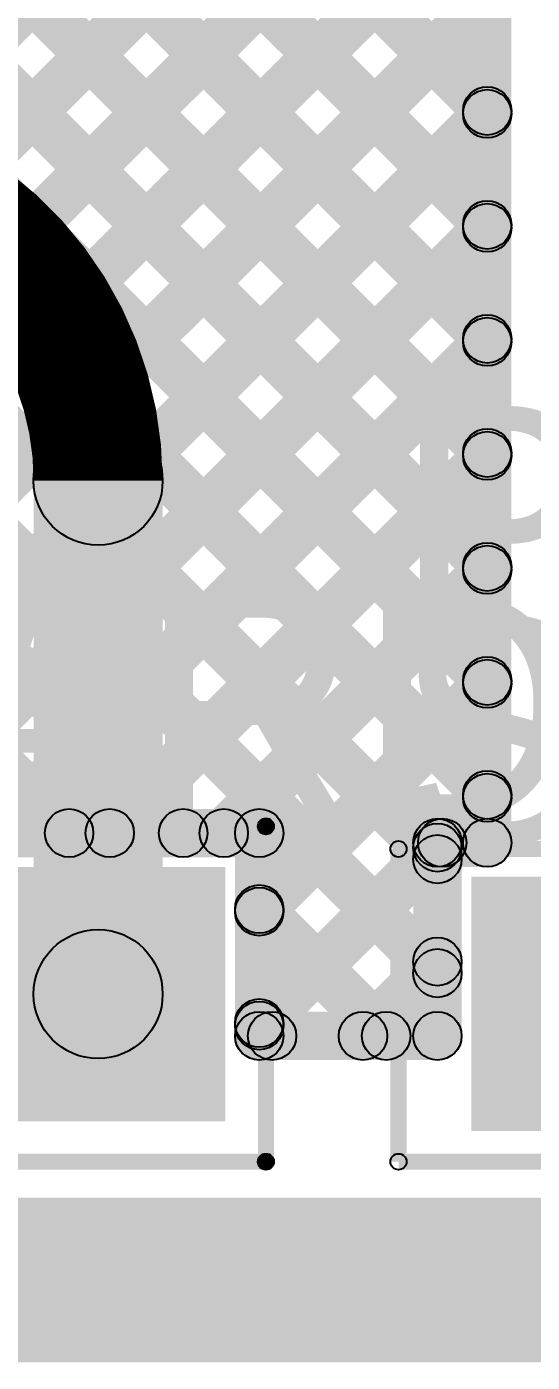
# Model space of a CAD drawing. Header units: millimetres. Extents: x 0 to 210, y 0 to 213.
# Drawn here: x 0.6855 to 0.8422, y -0.1094 to 0.3048 of the extents above; entities that cross this region are included whole.
import ezdxf

# ---------------------------------------------------------------- set-up
doc = ezdxf.new("R2010")
doc.units = ezdxf.units.MM
doc.header["$MEASUREMENT"] = 0
for name, color, linetype in [('BottomLayer', 5, 'Continuous'), ('BottomSolder', 6, 'Continuous'), ('PadHoleLayer', 156, 'Continuous'), ('TopLayer', 1, 'Continuous'), ('TopOverlay', 2, 'Continuous'), ('TopSolder', 216, 'Continuous')]:
    doc.layers.add(name, color=color, linetype=linetype)

# ---------------------------------------------------------------- blocks, each defined once
blk = doc.blocks.new('HDR_F_1X2_1')
at = {"layer": 'BottomLayer'}
blk.add_hatch(color=5, dxfattribs=at).paths.add_polyline_path([(-0.08543, 0.03543), (-0.01457, 0.03543), (-0.01457, -0.03543), (-0.08543, -0.03543)])
h = blk.add_hatch(color=5, dxfattribs=at)
edge = h.paths.add_edge_path()
edge.add_arc((0.05, 0), 0.03543, 0, 360)
at = {"layer": 'BottomSolder'}
blk.add_hatch(color=6, dxfattribs=at).paths.add_polyline_path([(-0.08943, 0.03943), (-0.01057, 0.03943), (-0.01057, -0.03943), (-0.08943, -0.03943)])
h = blk.add_hatch(color=6, dxfattribs=at)
edge = h.paths.add_edge_path()
edge.add_arc((0.05, 0), 0.03943, 0, 360)
at = {"layer": 'PadHoleLayer'}
h = blk.add_hatch(color=156, dxfattribs=at)
edge = h.paths.add_edge_path()
edge.add_arc((-0.05, 0), 0.01772, 0, 360)
h = blk.add_hatch(color=156, dxfattribs=at)
edge = h.paths.add_edge_path()
edge.add_arc((0.05, 0), 0.01772, 0, 360)
at = {"layer": 'TopLayer'}
blk.add_hatch(color=1, dxfattribs=at).paths.add_polyline_path([(-0.08543, 0.03543), (-0.01457, 0.03543), (-0.01457, -0.03543), (-0.08543, -0.03543)])
h = blk.add_hatch(color=1, dxfattribs=at)
edge = h.paths.add_edge_path()
edge.add_arc((0.05, 0), 0.03543, 0, 360)
at = {"layer": 'TopOverlay'}
h = blk.add_hatch(color=2, dxfattribs=at)
edge = h.paths.add_edge_path()
edge.add_arc((-0.102, 0.052), 0.0025, 0, 360)
h = blk.add_hatch(color=2, dxfattribs=at)
edge = h.paths.add_edge_path()
edge.add_arc((-0.102, 0.052), 0.0025, 0, 360)
for points in [[(0.102, 0.0545), (0.102, 0.0495), (-0.102, 0.0495), (-0.102, 0.0545)], [(-0.1045, 0.052), (-0.0995, 0.052), (-0.0995, -0.052), (-0.1045, -0.052)], [(0.0995, 0.052), (0.1045, 0.052), (0.1045, -0.052), (0.0995, -0.052)], [(0.102, -0.0495), (0.102, -0.0545), (-0.102, -0.0545), (-0.102, -0.0495)]]:
    blk.add_hatch(color=2, dxfattribs=at).paths.add_polyline_path(points)
h = blk.add_hatch(color=2, dxfattribs=at)
edge = h.paths.add_edge_path()
edge.add_arc((0.102, 0.052), 0.0025, 0, 360)
h = blk.add_hatch(color=2, dxfattribs=at)
edge = h.paths.add_edge_path()
edge.add_arc((0.102, 0.052), 0.0025, 0, 360)
h = blk.add_hatch(color=2, dxfattribs=at)
edge = h.paths.add_edge_path()
edge.add_arc((-0.102, -0.052), 0.0025, 0, 360)
h = blk.add_hatch(color=2, dxfattribs=at)
edge = h.paths.add_edge_path()
edge.add_arc((-0.102, -0.052), 0.0025, 0, 360)
h = blk.add_hatch(color=2, dxfattribs=at)
edge = h.paths.add_edge_path()
edge.add_arc((0.102, -0.052), 0.0025, 0, 360)
h = blk.add_hatch(color=2, dxfattribs=at)
edge = h.paths.add_edge_path()
edge.add_arc((0.102, -0.052), 0.0025, 0, 360)
at = {"layer": 'TopSolder'}
blk.add_hatch(color=216, dxfattribs=at).paths.add_polyline_path([(-0.08943, 0.03943), (-0.01057, 0.03943), (-0.01057, -0.03943), (-0.08943, -0.03943)])
h = blk.add_hatch(color=216, dxfattribs=at)
edge = h.paths.add_edge_path()
edge.add_arc((0.05, 0), 0.03943, 0, 360)
at = {"layer": 'TopOverlay'}
for centre in [(-0.102, 0.052), (-0.102, 0.052), (0.102, 0.052), (0.102, 0.052), (-0.102, -0.052), (-0.102, -0.052), (0.102, -0.052), (0.102, -0.052)]:
    blk.add_circle(centre, 0.0025, dxfattribs=at)
blk = doc.blocks.new('HDR_F_1X3_13')
at = {"layer": 'BottomLayer'}
blk.add_hatch(color=5, dxfattribs=at).paths.add_polyline_path([(-0.03543, 0.03543), (0.03543, 0.03543), (0.03543, -0.03543), (-0.03543, -0.03543)])
at = {"layer": 'BottomSolder'}
blk.add_hatch(color=6, dxfattribs=at).paths.add_polyline_path([(-0.03943, 0.03943), (0.03943, 0.03943), (0.03943, -0.03943), (-0.03943, -0.03943)])
at = {"layer": 'TopLayer'}
blk.add_hatch(color=1, dxfattribs=at).paths.add_polyline_path([(-0.03543, 0.03543), (0.03543, 0.03543), (0.03543, -0.03543), (-0.03543, -0.03543)])
at = {"layer": 'TopOverlay'}
h = blk.add_hatch(color=2, dxfattribs=at)
edge = h.paths.add_edge_path()
edge.add_arc((-0.062, 0.048), 0.0025, 0, 360)
h = blk.add_hatch(color=2, dxfattribs=at)
edge = h.paths.add_edge_path()
edge.add_arc((-0.062, 0.048), 0.0025, 0, 360)
for points in [[(-0.062, 0.0455), (-0.062, 0.0505), (0.258, 0.0505), (0.258, 0.0455)], [(-0.0595, -0.049), (-0.0645, -0.049), (-0.0645, 0.048), (-0.0595, 0.048)], [(-0.062, -0.0515), (-0.062, -0.0465), (0.258, -0.0465), (0.258, -0.0515)]]:
    blk.add_hatch(color=2, dxfattribs=at).paths.add_polyline_path(points)
h = blk.add_hatch(color=2, dxfattribs=at)
edge = h.paths.add_edge_path()
edge.add_arc((-0.062, -0.049), 0.0025, 0, 360)
h = blk.add_hatch(color=2, dxfattribs=at)
edge = h.paths.add_edge_path()
edge.add_arc((-0.062, -0.049), 0.0025, 0, 360)
at = {"layer": 'TopSolder'}
blk.add_hatch(color=216, dxfattribs=at).paths.add_polyline_path([(-0.03943, 0.03943), (0.03943, 0.03943), (0.03943, -0.03943), (-0.03943, -0.03943)])
at = {"layer": 'TopOverlay'}
for centre in [(-0.062, 0.048), (-0.062, 0.048), (-0.062, -0.049), (-0.062, -0.049)]:
    blk.add_circle(centre, 0.0025, dxfattribs=at)

msp = doc.modelspace()

# ---------------------------------------------------------------- hatches: boundary and pattern name
at = {"layer": 'BottomLayer'}
for points in [[(0.83578, 0.05174), (0.82078, 0.05174), (0.82078, 0.69522), (0.83578, 0.69522)], [(0.4852, 0.57582), (0.4958, 0.58642), (0.83358, 0.24865), (0.82297, 0.23804)], [(0.54142, 0.55495), (0.55203, 0.56556), (0.83358, 0.284), (0.82297, 0.27339)], [(0.4852, 0.54046), (0.4958, 0.55107), (0.83358, 0.21329), (0.82297, 0.20268)], [(0.4852, 0.50511), (0.4958, 0.51571), (0.83358, 0.17793), (0.82297, 0.16733)], [(0.4852, 0.46975), (0.4958, 0.48036), (0.83358, 0.14258), (0.82297, 0.13197)], [(0.40207, 0.01777), (0.39146, 0.02838), (0.82297, 0.45989), (0.83358, 0.44928)], [(0.46792, 0.04827), (0.45732, 0.05888), (0.82297, 0.42454), (0.83358, 0.41393)], [(0.52641, 0.39318), (0.53702, 0.40379), (0.83358, 0.10722), (0.82297, 0.09662)], [(0.49153, 0.03653), (0.48093, 0.04713), (0.82297, 0.38918), (0.83358, 0.37857)], [(0.52641, 0.35783), (0.53702, 0.36843), (0.83358, 0.07187), (0.82297, 0.06126)], [(0.50618, 0.01582), (0.49557, 0.02642), (0.82297, 0.35383), (0.83358, 0.34322)], [(0.50762, 0.34126), (0.51823, 0.35187), (0.81815, 0.05195), (0.80754, 0.04134)], [(0.51223, -0.01348), (0.50163, -0.00288), (0.82297, 0.31847), (0.83358, 0.30786)], [(0.52341, 0.29012), (0.53402, 0.30072), (0.81815, 0.01659), (0.80754, 0.00598)], [(0.61351, 0.05243), (0.6029, 0.06304), (0.82297, 0.28311), (0.83358, 0.27251)], [(0.52341, 0.25476), (0.53402, 0.26537), (0.73934, 0.06004), (0.72874, 0.04943)], [(0.6409, 0.04447), (0.6303, 0.05508), (0.82297, 0.24776), (0.83358, 0.23715)], [(0.52116, 0.22166), (0.53177, 0.23226), (0.70399, 0.06004), (0.69338, 0.04943)], [(0.68122, 0.04943), (0.67061, 0.06004), (0.82297, 0.2124), (0.83358, 0.2018)], [(0.71657, 0.04943), (0.70597, 0.06004), (0.82297, 0.17705), (0.83358, 0.16644)], [(0.75193, 0.04943), (0.74132, 0.06004), (0.82297, 0.14169), (0.83358, 0.13109)], [(0.76292, 0.02507), (0.75231, 0.03568), (0.82297, 0.10634), (0.83358, 0.09573)], [(0.81964, 0.04643), (0.80903, 0.05704), (0.82297, 0.07098), (0.83358, 0.06038)], [(0.65775, 0.04724), (0.65775, 0.06224), (0.75762, 0.06224), (0.75762, 0.04724)], [(0.81285, 0.04424), (0.81285, 0.05924), (0.82828, 0.05924), (0.82828, 0.04424)], [(0.76512, -0.00818), (0.75012, -0.00818), (0.75012, 0.05474), (0.76512, 0.05474)], [(0.76292, -0.01029), (0.75231, 0.00032), (0.80754, 0.05555), (0.81815, 0.04494)], [(0.82035, -0.00818), (0.80535, -0.00818), (0.80535, 0.05174), (0.82035, 0.05174)], [(0.75231, 0.02586), (0.76292, 0.03646), (0.80226, -0.00288), (0.79165, -0.01348)], [(0.79508, -0.01348), (0.78447, -0.00288), (0.80754, 0.02019), (0.81815, 0.00959)], [(0.75231, -0.0095), (0.76292, 0.00111), (0.76691, -0.00288), (0.7563, -0.01348)], [(0.75762, -0.01568), (0.75762, -0.00068), (0.81285, -0.00068), (0.81285, -0.01568)], [(0.58, -0.10939), (1.837, -0.10939), (1.837, -0.05834), (0.58, -0.05834)]]:
    msp.add_hatch(color=5, dxfattribs=at).paths.add_polyline_path(points)
h = msp.add_hatch(color=5, dxfattribs=at)
edge = h.paths.add_edge_path()
edge.add_arc((0.82828, 0.2787), 0.0075, 0, 360)
h = msp.add_hatch(color=5, dxfattribs=at)
edge = h.paths.add_edge_path()
edge.add_arc((0.82828, 0.27781), 0.0075, 0, 360)
h = msp.add_hatch(color=5, dxfattribs=at)
edge = h.paths.add_edge_path()
edge.add_arc((0.82828, 0.24334), 0.0075, 0, 360)
h = msp.add_hatch(color=5, dxfattribs=at)
edge = h.paths.add_edge_path()
edge.add_arc((0.82828, 0.24246), 0.0075, 0, 360)
h = msp.add_hatch(color=5, dxfattribs=at)
edge = h.paths.add_edge_path()
edge.add_arc((0.82828, 0.20799), 0.0075, 0, 360)
h = msp.add_hatch(color=5, dxfattribs=at)
edge = h.paths.add_edge_path()
edge.add_arc((0.82828, 0.2071), 0.0075, 0, 360)
h = msp.add_hatch(color=5, dxfattribs=at)
edge = h.paths.add_edge_path()
edge.add_arc((0.82828, 0.17263), 0.0075, 0, 360)
h = msp.add_hatch(color=5, dxfattribs=at)
edge = h.paths.add_edge_path()
edge.add_arc((0.82828, 0.17175), 0.0075, 0, 360)
h = msp.add_hatch(color=5, dxfattribs=at)
edge = h.paths.add_edge_path()
edge.add_arc((0.82828, 0.13728), 0.0075, 0, 360)
h = msp.add_hatch(color=5, dxfattribs=at)
edge = h.paths.add_edge_path()
edge.add_arc((0.82828, 0.13639), 0.0075, 0, 360)
h = msp.add_hatch(color=5, dxfattribs=at)
edge = h.paths.add_edge_path()
edge.add_arc((0.82828, 0.10192), 0.0075, 0, 360)
h = msp.add_hatch(color=5, dxfattribs=at)
edge = h.paths.add_edge_path()
edge.add_arc((0.82828, 0.10103), 0.0075, 0, 360)
h = msp.add_hatch(color=5, dxfattribs=at)
edge = h.paths.add_edge_path()
edge.add_arc((0.82828, 0.06657), 0.0075, 0, 360)
h = msp.add_hatch(color=5, dxfattribs=at)
edge = h.paths.add_edge_path()
edge.add_arc((0.82828, 0.06568), 0.0075, 0, 360)
h = msp.add_hatch(color=5, dxfattribs=at)
edge = h.paths.add_edge_path()
edge.add_arc((0.69869, 0.05474), 0.0075, 0, 360)
h = msp.add_hatch(color=5, dxfattribs=at)
edge = h.paths.add_edge_path()
edge.add_arc((0.71127, 0.05474), 0.0075, 0, 360)
h = msp.add_hatch(color=5, dxfattribs=at)
edge = h.paths.add_edge_path()
edge.add_arc((0.73404, 0.05474), 0.0075, 0, 360)
h = msp.add_hatch(color=5, dxfattribs=at)
edge = h.paths.add_edge_path()
edge.add_arc((0.74663, 0.05474), 0.0075, 0, 360)
h = msp.add_hatch(color=5, dxfattribs=at)
edge = h.paths.add_edge_path()
edge.add_arc((0.75762, 0.05474), 0.0075, 0, 360)
h = msp.add_hatch(color=5, dxfattribs=at)
edge = h.paths.add_edge_path()
edge.add_arc((0.75762, 0.05474), 0.0075, 0, 360)
h = msp.add_hatch(color=5, dxfattribs=at)
edge = h.paths.add_edge_path()
edge.add_arc((0.81285, 0.05174), 0.0075, 0, 360)
h = msp.add_hatch(color=5, dxfattribs=at)
edge = h.paths.add_edge_path()
edge.add_arc((0.81285, 0.05174), 0.0075, 0, 360)
h = msp.add_hatch(color=5, dxfattribs=at)
edge = h.paths.add_edge_path()
edge.add_arc((0.81434, 0.05174), 0.0075, 0, 360)
h = msp.add_hatch(color=5, dxfattribs=at)
edge = h.paths.add_edge_path()
edge.add_arc((0.82828, 0.05174), 0.0075, 0, 360)
h = msp.add_hatch(color=5, dxfattribs=at)
edge = h.paths.add_edge_path()
edge.add_arc((0.82828, 0.05174), 0.0075, 0, 360)
h = msp.add_hatch(color=5, dxfattribs=at)
edge = h.paths.add_edge_path()
edge.add_arc((0.81285, 0.05025), 0.0075, 0, 360)
h = msp.add_hatch(color=5, dxfattribs=at)
edge = h.paths.add_edge_path()
edge.add_arc((0.81285, 0.04664), 0.0075, 0, 360)
h = msp.add_hatch(color=5, dxfattribs=at)
edge = h.paths.add_edge_path()
edge.add_arc((0.75762, 0.03116), 0.0075, 0, 360)
h = msp.add_hatch(color=5, dxfattribs=at)
edge = h.paths.add_edge_path()
edge.add_arc((0.75762, 0.03037), 0.0075, 0, 360)
h = msp.add_hatch(color=5, dxfattribs=at)
edge = h.paths.add_edge_path()
edge.add_arc((0.81285, 0.01489), 0.0075, 0, 360)
h = msp.add_hatch(color=5, dxfattribs=at)
edge = h.paths.add_edge_path()
edge.add_arc((0.81285, 0.01129), 0.0075, 0, 360)
h = msp.add_hatch(color=5, dxfattribs=at)
edge = h.paths.add_edge_path()
edge.add_arc((0.75762, -0.00419), 0.0075, 0, 360)
h = msp.add_hatch(color=5, dxfattribs=at)
edge = h.paths.add_edge_path()
edge.add_arc((0.75762, -0.00498), 0.0075, 0, 360)
h = msp.add_hatch(color=5, dxfattribs=at)
edge = h.paths.add_edge_path()
edge.add_arc((0.75762, -0.00818), 0.0075, 0, 360)
h = msp.add_hatch(color=5, dxfattribs=at)
edge = h.paths.add_edge_path()
edge.add_arc((0.75762, -0.00818), 0.0075, 0, 360)
h = msp.add_hatch(color=5, dxfattribs=at)
edge = h.paths.add_edge_path()
edge.add_arc((0.7616, -0.00818), 0.0075, 0, 360)
h = msp.add_hatch(color=5, dxfattribs=at)
edge = h.paths.add_edge_path()
edge.add_arc((0.78977, -0.00818), 0.0075, 0, 360)
h = msp.add_hatch(color=5, dxfattribs=at)
edge = h.paths.add_edge_path()
edge.add_arc((0.79696, -0.00818), 0.0075, 0, 360)
h = msp.add_hatch(color=5, dxfattribs=at)
edge = h.paths.add_edge_path()
edge.add_arc((0.81285, -0.00818), 0.0075, 0, 360)
h = msp.add_hatch(color=5, dxfattribs=at)
edge = h.paths.add_edge_path()
edge.add_arc((0.81285, -0.00818), 0.0075, 0, 360)
at = {"layer": 'TopLayer'}
h = msp.add_hatch(color=1, dxfattribs=at)
edge = h.paths.add_edge_path()
edge.add_arc((0.70768, 0.164), 0.02, 0, 360)
h = msp.add_hatch(color=1, dxfattribs=at)
edge = h.paths.add_edge_path()
edge.add_arc((0.70768, 0.164), 0.02, 0, 360)
msp.add_hatch(color=1, dxfattribs=at).paths.add_polyline_path([(0.72768, 0.0048), (0.68768, 0.0048), (0.68768, 0.164), (0.72768, 0.164)])
h = msp.add_hatch(color=1, dxfattribs=at)
edge = h.paths.add_edge_path()
edge.add_arc((0.70768, 0.0048), 0.02, 0, 360)

# ---------------------------------------------------------------- linework, layer by layer
at = {"layer": 'BottomLayer'}
for centre in [(0.82828, 0.2787), (0.82828, 0.27781), (0.82828, 0.24334), (0.82828, 0.24246), (0.82828, 0.20799), (0.82828, 0.2071), (0.82828, 0.17263), (0.82828, 0.17175), (0.82828, 0.13728), (0.82828, 0.13639), (0.82828, 0.10192), (0.82828, 0.10103), (0.82828, 0.06657), (0.82828, 0.06568), (0.69869, 0.05474), (0.71127, 0.05474), (0.73404, 0.05474), (0.74663, 0.05474), (0.75762, 0.05474), (0.75762, 0.05474), (0.81285, 0.05174), (0.81285, 0.05174), (0.81434, 0.05174), (0.82828, 0.05174), (0.82828, 0.05174), (0.81285, 0.05025), (0.81285, 0.04664), (0.75762, 0.03116), (0.75762, 0.03037), (0.81285, 0.01489), (0.81285, 0.01129), (0.75762, -0.00419), (0.75762, -0.00498), (0.75762, -0.00818), (0.75762, -0.00818), (0.7616, -0.00818), (0.78977, -0.00818), (0.79696, -0.00818), (0.81285, -0.00818), (0.81285, -0.00818)]:
    msp.add_circle(centre, 0.0075, dxfattribs=at)
at = {"layer": 'TopLayer', "const_width": 0.04}
msp.add_lwpolyline([(0.60768, 0.264, -0.414214), (0.70768, 0.164)], format="xyb", dxfattribs=at)
at = {"layer": 'TopLayer'}
for centre in [(0.70768, 0.164), (0.70768, 0.164), (0.70768, 0.0048)]:
    msp.add_circle(centre, 0.02, dxfattribs=at)

# ---------------------------------------------------------------- block references
for name, p, rotation in [('HDR_F_1X2_1', (0.65768, 0.0048), 180), ('HDR_F_1X3_13', (0.86278, 0.0018), 360)]:
    msp.add_blockref(name, p, dxfattribs=dict(rotation=rotation))

# ---------------------------------------------------------------- texts
at = {"layer": 'TopOverlay'}
for s, p in [('POWER', (0.79978, 0.11718)), ('BOARD', (0.523, 0.05916)), ('SWITCH', (0.79978, 0.05168))]:
    msp.add_text(s, height=0.07, rotation=360, dxfattribs=at).set_placement(p)

doc.saveas('drawing.dxf')
